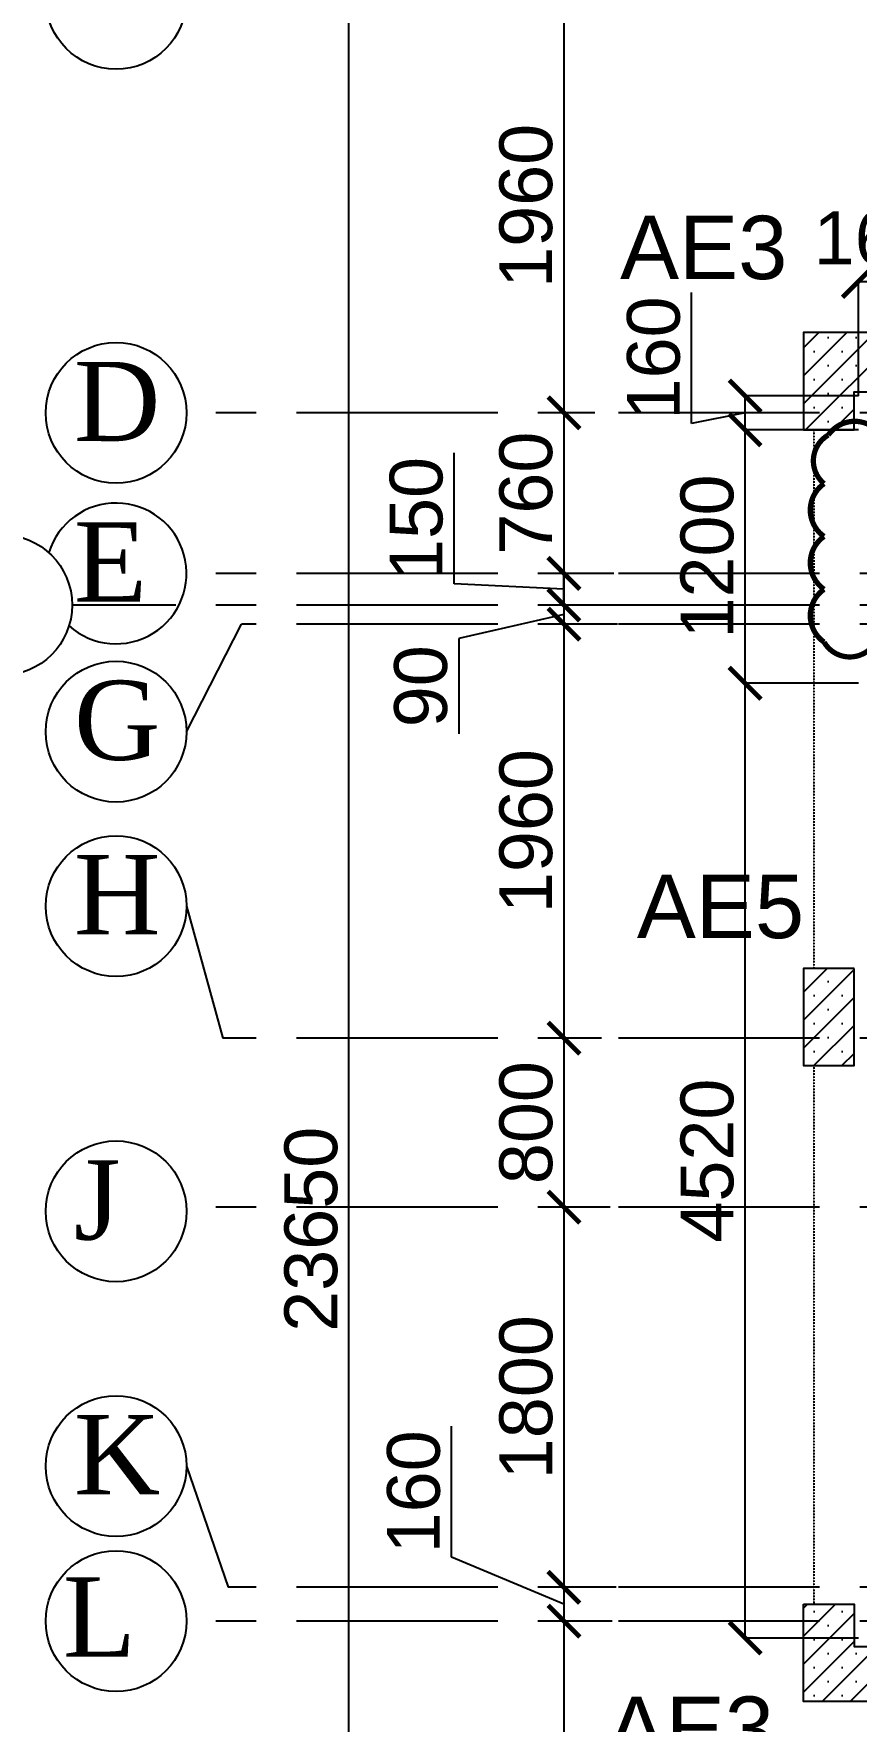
# Model space of a CAD drawing. Header units: inches. Extents: x 207135 to 337634, y -175669 to -89669.
# Drawn here: x 212974 to 216867, y -114197 to -106208 of the extents above; entities that cross this region are included whole.
import ezdxf

# ---------------------------------------------------------------- set-up
doc = ezdxf.new("R2010")
doc.units = ezdxf.units.IN
doc.header["$MEASUREMENT"] = 0
doc.linetypes.add('CENTER', pattern=[50.8, 31.75, -6.35, 6.35, -6.35])
doc.linetypes.add('DASHED2', pattern=[9.525, 6.35, -3.175])
for name, color, linetype in [('5', 2, 'Continuous'), ('AR-Column', 40, 'Continuous'), ('AR-Hidden', 251, 'DASHED2'), ('DIM', 251, 'Continuous'), ('GIRD CIR', 1, 'Continuous'), ('GIRD TEXT', 4, 'Continuous'), ('GRID', 8, 'CENTER'), ('GRID DIM', 4, 'Continuous'), ('NON S.WALL HATCH', 8, 'Continuous'), ('TEXT-1', 3, 'Continuous')]:
    doc.layers.add(name, color=color, linetype=linetype)
doc.styles.add('T200', font='sanss___.ttf', dxfattribs={"height": 250})
doc.styles.add('T300', font='sanss___.ttf', dxfattribs={"height": 350})
doc.styles.add('T400', font='romantic.ttf')
doc.dimstyles.new('T 200', dxfattribs={"dimtxt": 250, "dimasz": 150, "dimexe": 1, "dimexo": 0, "dimgap": 50, "dimtad": 1, "dimdec": 0, "dimdsep": 46, "dimtxsty": 'T200', "dimblk": 'ARCHTICK', "dimcen": 2.5, "dimdle": 1, "dimclrd": 5, "dimclre": 253, "dimclrt": 1, "dimadec": 0, "dimazin": 0, "dimtfac": 1, "dimtdec": 0, "dimtmove": 2, "dimatfit": 3, "dimfxl": 0, "dimarcsym": 0})
doc.dimstyles.new('T 300', dxfattribs={"dimtxt": 250, "dimasz": 150, "dimexe": 1, "dimexo": 0, "dimgap": 50, "dimtad": 1, "dimdec": 0, "dimrnd": 5, "dimdsep": 46, "dimtxsty": 'T200', "dimblk": 'ARCHTICK', "dimcen": 2.5, "dimdle": 1, "dimclrd": 5, "dimclre": 253, "dimclrt": 4, "dimadec": 0, "dimazin": 0, "dimtfac": 1, "dimtdec": 0, "dimtmove": 2, "dimatfit": 3, "dimfxl": 0, "dimarcsym": 0})

# ---------------------------------------------------------------- blocks, each defined once
blk = doc.blocks.new('_ARCHTICK')
at = {"color": 0, "linetype": 'ByBlock', "const_width": 0.15}
blk.add_lwpolyline([(-0.5, -0.5), (0.5, 0.5)], dxfattribs=at)
blk = doc.blocks.new('*D36')
at = {"layer": 'Defpoints', "color": 0}
for p in [(214466, -100042.6), (214815.4, -100042.6, 14.7), (214815.4, -123692.5, 14.7)]:
    blk.add_point(p, dxfattribs=at)
at = {"layer": 'GRID DIM', "color": 253, "lineweight": -2}
for p, q in [((214815.4, -100042.6), (214465, -100042.6)), ((214815.4, -123692.5), (214465, -123692.5))]:
    blk.add_line(p, q, dxfattribs=at)
at = {"layer": 'GRID DIM', "color": 5, "lineweight": -2}
blk.add_line((214466, -123693.5), (214466, -100041.6), dxfattribs=at)
at = {"layer": 'GRID DIM', "color": 5, "lineweight": -2, "xscale": 150, "yscale": 150, "zscale": 150}
for p, rotation in [((214466, -100042.6), 90), ((214466, -123692.5), 270)]:
    blk.add_blockref('_ARCHTICK', p, dxfattribs=dict(at, rotation=rotation))
at = {"layer": 'GRID DIM', "color": 4, "insert": (214287, -111867.6), "char_height": 250, "attachment_point": 5, "rotation": 90, "style": 'T200'}
blk.add_mtext('23650', dxfattribs=at)
blk = doc.blocks.new('*D39')
at = {"layer": 'Defpoints', "color": 0}
for p in [(215674.1, -106042.5, 14.7), (215483.5, -108002.5), (215629.6, -108002.5, 14.7)]:
    blk.add_point(p, dxfattribs=at)
at = {"layer": 'GRID DIM', "color": 253, "lineweight": -2}
for p, q in [((215674.1, -106042.5), (215482.5, -106042.5)), ((215629.6, -108002.5), (215482.5, -108002.5))]:
    blk.add_line(p, q, dxfattribs=at)
at = {"layer": 'GRID DIM', "color": 5, "lineweight": -2}
blk.add_line((215483.5, -106041.5), (215483.5, -108003.5), dxfattribs=at)
at = {"layer": 'GRID DIM', "color": 5, "lineweight": -2, "xscale": 150, "yscale": 150, "zscale": 150}
for p, rotation in [((215483.5, -106042.5), 90), ((215483.5, -108002.5), 270)]:
    blk.add_blockref('_ARCHTICK', p, dxfattribs=dict(at, rotation=rotation))
at = {"layer": 'GRID DIM', "color": 4, "insert": (215304.6, -107022.5), "char_height": 250, "attachment_point": 5, "rotation": 90, "style": 'T200'}
blk.add_mtext('1960', dxfattribs=at)
blk = doc.blocks.new('*D40')
at = {"layer": 'Defpoints', "color": 0}
for p in [(215629.6, -108002.5, 14.7), (215483.5, -108762.5), (215720.6, -108762.5, 14.7)]:
    blk.add_point(p, dxfattribs=at)
at = {"layer": 'GRID DIM', "color": 253, "lineweight": -2}
for p, q in [((215629.6, -108002.5), (215482.5, -108002.5)), ((215720.6, -108762.5), (215482.5, -108762.5))]:
    blk.add_line(p, q, dxfattribs=at)
at = {"layer": 'GRID DIM', "color": 5, "lineweight": -2}
blk.add_line((215483.5, -108001.5), (215483.5, -108763.5), dxfattribs=at)
at = {"layer": 'GRID DIM', "color": 5, "lineweight": -2, "xscale": 150, "yscale": 150, "zscale": 150}
for p, rotation in [((215483.5, -108002.5), 90), ((215483.5, -108762.5), 270)]:
    blk.add_blockref('_ARCHTICK', p, dxfattribs=dict(at, rotation=rotation))
at = {"layer": 'GRID DIM', "color": 4, "insert": (215304.6, -108382.5), "char_height": 250, "attachment_point": 5, "rotation": 90, "style": 'T200'}
blk.add_mtext('760', dxfattribs=at)
blk = doc.blocks.new('*D41')
at = {"layer": 'Defpoints', "color": 0}
for p in [(215720.6, -108762.5, 14.7), (215483.5, -108912.1), (215740.1, -108912.1, 14.7)]:
    blk.add_point(p, dxfattribs=at)
at = {"layer": 'GRID DIM', "color": 5, "lineweight": -2}
for p, q in [((214964, -108812.5), (214964, -108192.3)), ((215483.5, -108761.5), (215483.5, -108913.1)), ((215483.5, -108837.3), (214964, -108812.5))]:
    blk.add_line(p, q, dxfattribs=at)
at = {"layer": 'GRID DIM', "color": 253, "lineweight": -2}
for p, q in [((215720.6, -108762.5), (215482.5, -108762.5)), ((215740.1, -108912.1), (215482.5, -108912.1))]:
    blk.add_line(p, q, dxfattribs=at)
at = {"layer": 'GRID DIM', "color": 5, "lineweight": -2, "xscale": 150, "yscale": 150, "zscale": 150}
for p, rotation in [((215483.5, -108762.5), 90), ((215483.5, -108912.1), 270)]:
    blk.add_blockref('_ARCHTICK', p, dxfattribs=dict(at, rotation=rotation))
at = {"layer": 'GRID DIM', "color": 4, "insert": (214785.3, -108502.4), "char_height": 250, "attachment_point": 5, "rotation": 90, "style": 'T200'}
blk.add_mtext('150', dxfattribs=at)
blk = doc.blocks.new('*D42')
at = {"layer": 'Defpoints', "color": 0}
for p in [(215740.1, -108912.1, 14.7), (215483.5, -109002.5), (215736.8, -109002.5, 14.7)]:
    blk.add_point(p, dxfattribs=at)
at = {"layer": 'GRID DIM', "color": 5, "lineweight": -2}
for p, q in [((215483.5, -108912.1), (215483.5, -108762.1)), ((215483.5, -108957.3), (214985.4, -109071)), ((215483.5, -108912.1), (215483.5, -109002.5)), ((215483.5, -108912.1), (215483.5, -109002.5)), ((215483.5, -109002.5), (215483.5, -109152.5)), ((214985.4, -109071), (214985.4, -109522.5))]:
    blk.add_line(p, q, dxfattribs=at)
at = {"layer": 'GRID DIM', "color": 253, "lineweight": -2}
for p, q in [((215740.1, -108912.1), (215482.5, -108912.1)), ((215736.8, -109002.5), (215482.5, -109002.5))]:
    blk.add_line(p, q, dxfattribs=at)
at = {"layer": 'GRID DIM', "color": 5, "lineweight": -2, "xscale": 150, "yscale": 150, "zscale": 150}
for p, rotation in [((215483.5, -108912.1), 270), ((215483.5, -109002.5), 90)]:
    blk.add_blockref('_ARCHTICK', p, dxfattribs=dict(at, rotation=rotation))
at = {"layer": 'GRID DIM', "color": 4, "insert": (214806.7, -109296.8), "char_height": 250, "attachment_point": 5, "rotation": 90, "style": 'T200'}
blk.add_mtext('90', dxfattribs=at)
blk = doc.blocks.new('*D43')
at = {"layer": 'Defpoints', "color": 0}
for p in [(215736.8, -109002.5, 14.7), (215483.5, -110962.5), (215661.2, -110962.5, 14.7)]:
    blk.add_point(p, dxfattribs=at)
at = {"layer": 'GRID DIM', "color": 253, "lineweight": -2}
for p, q in [((215736.8, -109002.5), (215482.5, -109002.5)), ((215661.2, -110962.5), (215482.5, -110962.5))]:
    blk.add_line(p, q, dxfattribs=at)
at = {"layer": 'GRID DIM', "color": 5, "lineweight": -2}
blk.add_line((215483.5, -109001.5), (215483.5, -110963.5), dxfattribs=at)
at = {"layer": 'GRID DIM', "color": 5, "lineweight": -2, "xscale": 150, "yscale": 150, "zscale": 150}
for p, rotation in [((215483.5, -109002.5), 90), ((215483.5, -110962.5), 270)]:
    blk.add_blockref('_ARCHTICK', p, dxfattribs=dict(at, rotation=rotation))
at = {"layer": 'GRID DIM', "color": 4, "insert": (215304.6, -109982.5), "char_height": 250, "attachment_point": 5, "rotation": 90, "style": 'T200'}
blk.add_mtext('1960', dxfattribs=at)
blk = doc.blocks.new('*D44')
at = {"layer": 'Defpoints', "color": 0}
for p in [(215661.2, -110962.5, 14.7), (215483.5, -111762.5), (215693.8, -111762.5, 14.7)]:
    blk.add_point(p, dxfattribs=at)
at = {"layer": 'GRID DIM', "color": 253, "lineweight": -2}
for p, q in [((215661.2, -110962.5), (215482.5, -110962.5)), ((215693.8, -111762.5), (215482.5, -111762.5))]:
    blk.add_line(p, q, dxfattribs=at)
at = {"layer": 'GRID DIM', "color": 5, "lineweight": -2}
blk.add_line((215483.5, -110961.5), (215483.5, -111763.5), dxfattribs=at)
at = {"layer": 'GRID DIM', "color": 5, "lineweight": -2, "xscale": 150, "yscale": 150, "zscale": 150}
for p, rotation in [((215483.5, -110962.5), 90), ((215483.5, -111762.5), 270)]:
    blk.add_blockref('_ARCHTICK', p, dxfattribs=dict(at, rotation=rotation))
at = {"layer": 'GRID DIM', "color": 4, "insert": (215304.8, -111362.5), "char_height": 250, "attachment_point": 5, "rotation": 90, "style": 'T200'}
blk.add_mtext('800', dxfattribs=at)
blk = doc.blocks.new('*D45')
at = {"layer": 'Defpoints', "color": 0}
for p in [(215701.9, -111762.5, 14.7), (215483.5, -113562.5), (215731.4, -113562.5, 14.7)]:
    blk.add_point(p, dxfattribs=at)
at = {"layer": 'GRID DIM', "color": 253, "lineweight": -2}
for p, q in [((215701.9, -111762.5), (215482.5, -111762.5)), ((215731.4, -113562.5), (215482.5, -113562.5))]:
    blk.add_line(p, q, dxfattribs=at)
at = {"layer": 'GRID DIM', "color": 5, "lineweight": -2}
blk.add_line((215483.5, -111761.5), (215483.5, -113563.5), dxfattribs=at)
at = {"layer": 'GRID DIM', "color": 5, "lineweight": -2, "xscale": 150, "yscale": 150, "zscale": 150}
for p, rotation in [((215483.5, -111762.5), 90), ((215483.5, -113562.5), 270)]:
    blk.add_blockref('_ARCHTICK', p, dxfattribs=dict(at, rotation=rotation))
at = {"layer": 'GRID DIM', "color": 4, "insert": (215304.8, -112662.5), "char_height": 250, "attachment_point": 5, "rotation": 90, "style": 'T200'}
blk.add_mtext('1800', dxfattribs=at)
blk = doc.blocks.new('*D46')
at = {"layer": 'Defpoints', "color": 0}
for p in [(215731.4, -113562.5, 14.7), (215483.5, -113722.5), (215708.6, -113722.5, 14.7)]:
    blk.add_point(p, dxfattribs=at)
at = {"layer": 'GRID DIM', "color": 5, "lineweight": -2}
for p, q in [((214951.7, -113420.4), (214951.7, -112800.2)), ((215483.5, -113642.5), (214951.7, -113420.4)), ((215483.5, -113561.5), (215483.5, -113723.5))]:
    blk.add_line(p, q, dxfattribs=at)
at = {"layer": 'GRID DIM', "color": 253, "lineweight": -2}
for p, q in [((215731.4, -113562.5), (215482.5, -113562.5)), ((215708.6, -113722.5), (215482.5, -113722.5))]:
    blk.add_line(p, q, dxfattribs=at)
at = {"layer": 'GRID DIM', "color": 5, "lineweight": -2, "xscale": 150, "yscale": 150, "zscale": 150}
for p, rotation in [((215483.5, -113562.5), 90), ((215483.5, -113722.5), 270)]:
    blk.add_blockref('_ARCHTICK', p, dxfattribs=dict(at, rotation=rotation))
at = {"layer": 'GRID DIM', "color": 4, "insert": (214772.8, -113110.3), "char_height": 250, "attachment_point": 5, "rotation": 90, "style": 'T200'}
blk.add_mtext('160', dxfattribs=at)
blk = doc.blocks.new('*D47')
at = {"layer": 'Defpoints', "color": 0}
for p in [(215712.1, -113722.5, 14.7), (215483.5, -117032.5), (215665, -117032.5, 14.7)]:
    blk.add_point(p, dxfattribs=at)
at = {"layer": 'GRID DIM', "color": 253, "lineweight": -2}
for p, q in [((215712.1, -113722.5), (215482.5, -113722.5)), ((215665, -117032.5), (215482.5, -117032.5))]:
    blk.add_line(p, q, dxfattribs=at)
at = {"layer": 'GRID DIM', "color": 5, "lineweight": -2}
blk.add_line((215483.5, -113721.5), (215483.5, -117033.5), dxfattribs=at)
at = {"layer": 'GRID DIM', "color": 5, "lineweight": -2, "xscale": 150, "yscale": 150, "zscale": 150}
for p, rotation in [((215483.5, -113722.5), 90), ((215483.5, -117032.5), 270)]:
    blk.add_blockref('_ARCHTICK', p, dxfattribs=dict(at, rotation=rotation))
at = {"layer": 'GRID DIM', "color": 4, "insert": (215304.6, -115377.5), "char_height": 250, "attachment_point": 5, "rotation": 90, "style": 'T200'}
blk.add_mtext('3310', dxfattribs=at)
blk = doc.blocks.new('*D110')
at = {"layer": 'Defpoints', "color": 0}
for p in [(216341.1, -109282.5), (216877.4, -109282.5, 14.7), (216877.4, -113802.5, 14.7)]:
    blk.add_point(p, dxfattribs=at)
at = {"layer": 'DIM', "color": 253, "lineweight": -2}
for p, q in [((216877.4, -109282.5), (216340.1, -109282.5)), ((216877.4, -113802.5), (216340.1, -113802.5))]:
    blk.add_line(p, q, dxfattribs=at)
at = {"layer": 'DIM', "color": 5, "lineweight": -2}
blk.add_line((216341.1, -113803.5), (216341.1, -109281.5), dxfattribs=at)
at = {"layer": 'DIM', "color": 5, "lineweight": -2, "xscale": 150, "yscale": 150, "zscale": 150}
for p, rotation in [((216341.1, -109282.5), 90), ((216341.1, -113802.5), 270)]:
    blk.add_blockref('_ARCHTICK', p, dxfattribs=dict(at, rotation=rotation))
at = {"layer": 'DIM', "color": 1, "insert": (216162.3, -111542.5), "char_height": 250, "attachment_point": 5, "rotation": 90, "style": 'T200'}
blk.add_mtext('4520', dxfattribs=at)
blk = doc.blocks.new('*D111')
at = {"layer": 'Defpoints', "color": 0}
for p in [(216341.1, -108082.5), (216877.4, -108082.5, 14.7), (216877.4, -109282.5, 14.7)]:
    blk.add_point(p, dxfattribs=at)
at = {"layer": 'DIM', "color": 253, "lineweight": -2}
for p, q in [((216877.4, -108082.5), (216340.1, -108082.5)), ((216877.4, -109282.5), (216340.1, -109282.5))]:
    blk.add_line(p, q, dxfattribs=at)
at = {"layer": 'DIM', "color": 5, "lineweight": -2}
blk.add_line((216341.1, -109283.5), (216341.1, -108081.5), dxfattribs=at)
at = {"layer": 'DIM', "color": 5, "lineweight": -2, "xscale": 150, "yscale": 150, "zscale": 150}
for p, rotation in [((216341.1, -108082.5), 90), ((216341.1, -109282.5), 270)]:
    blk.add_blockref('_ARCHTICK', p, dxfattribs=dict(at, rotation=rotation))
at = {"layer": 'DIM', "color": 1, "insert": (216162.3, -108682.5), "char_height": 250, "attachment_point": 5, "rotation": 90, "style": 'T200'}
blk.add_mtext('1200', dxfattribs=at)
blk = doc.blocks.new('*D112')
at = {"layer": 'Defpoints', "color": 0}
for p in [(216341.1, -107922.5), (216877.4, -107922.5, 14.7), (216877.4, -108082.5, 14.7)]:
    blk.add_point(p, dxfattribs=at)
at = {"layer": 'DIM', "color": 5, "lineweight": -2}
for p, q in [((216087.8, -108052.5), (216087.8, -107432.3)), ((216341.1, -108083.5), (216341.1, -107921.5)), ((216341.1, -108002.5), (216087.8, -108052.5))]:
    blk.add_line(p, q, dxfattribs=at)
at = {"layer": 'DIM', "color": 253, "lineweight": -2}
for p, q in [((216877.4, -107922.5), (216340.1, -107922.5)), ((216877.4, -108082.5), (216340.1, -108082.5))]:
    blk.add_line(p, q, dxfattribs=at)
at = {"layer": 'DIM', "color": 5, "lineweight": -2, "xscale": 150, "yscale": 150, "zscale": 150}
for p, rotation in [((216341.1, -107922.5), 90), ((216341.1, -108082.5), 270)]:
    blk.add_blockref('_ARCHTICK', p, dxfattribs=dict(at, rotation=rotation))
at = {"layer": 'DIM', "color": 1, "insert": (215908.8, -107742.4), "char_height": 250, "attachment_point": 5, "rotation": 90, "style": 'T200'}
blk.add_mtext('160', dxfattribs=at)
blk = doc.blocks.new('*D133')
at = {"layer": 'Defpoints', "color": 0}
for p in [(217037.4, -107380.6), (216877.4, -107922.5, 14.7), (217037.4, -108082.5, 14.7)]:
    blk.add_point(p, dxfattribs=at)
at = {"layer": 'DIM', "color": 5, "lineweight": -2}
blk.add_line((216876.4, -107380.6), (217038.4, -107380.6), dxfattribs=at)
at = {"layer": 'DIM', "color": 253, "lineweight": -2}
for p, q in [((216877.4, -107922.5), (216877.4, -107379.6)), ((217037.4, -108082.5), (217037.4, -107379.6))]:
    blk.add_line(p, q, dxfattribs=at)
at = {"layer": 'DIM', "color": 5, "lineweight": -2, "xscale": 150, "yscale": 150, "zscale": 150, "rotation": 180}
blk.add_blockref('_ARCHTICK', (216877.4, -107380.6), dxfattribs=at)
at = {"layer": 'DIM', "color": 5, "lineweight": -2, "xscale": 150, "yscale": 150, "zscale": 150}
blk.add_blockref('_ARCHTICK', (217037.4, -107380.6), dxfattribs=at)
at = {"layer": 'DIM', "color": 1, "insert": (216957.4, -107175.6), "char_height": 250, "attachment_point": 5, "style": 'T200'}
blk.add_mtext('160', dxfattribs=at)
blk = doc.blocks.new('A$C02A55DAE')
at = {"layer": 'NON S.WALL HATCH'}
h = blk.add_hatch(dxfattribs=at)
h.set_pattern_fill('SACNCR', color=256, scale=1000)
h.set_pattern_definition([(45, (-131825.64, 75915.45), (-66.29126, 66.29126), []), (45, (-131759.35, 75915.45), (-66.29126, 66.29126), [0, -93.75])])
h.paths.add_polyline_path([(-2195, -11480), (-1955, -11480), (-1955, -11680), (-1595, -11680), (-1595, -11940), (-2195, -11940)])
h.paths.add_polyline_path([(-2195, -5920), (-1955, -5920), (-1955, -5740), (-1595, -5740), (-1595, -5460), (-2195, -5460)])
h.paths.add_polyline_path([(-1955, -8930), (-1955, -8470), (-2195, -8470), (-2195, -8930)])
at = {"layer": 'AR-Column', "color": 4, "elevation": -29.5}
for points in [[(-2195, -5920), (-1955, -5920), (-1955, -5740), (-1595, -5740), (-1595, -5460), (-2195, -5460)], [(-1955, -8470), (-2195, -8470), (-2195, -8930), (-1955, -8930)], [(-2195, -11480), (-1955, -11480), (-1955, -11680), (-1595, -11680), (-1595, -11940), (-2195, -11940)]]:
    blk.add_lwpolyline(points, close=True, dxfattribs=at)
at = {"layer": 'AR-Hidden', "ltscale": 0.009}
for p, q in [((-2145, -5920, -29.5), (-2145, -8470, -29.5)), ((-2145, -8930, -29.5), (-2145, -11480, -29.5))]:
    blk.add_line(p, q, dxfattribs=at)

msp = doc.modelspace()

# ---------------------------------------------------------------- linework, layer by layer
at = {"layer": '5', "color": 30, "const_width": 25, "elevation": 0}
msp.add_lwpolyline([(217194.8, -108107.5, -0.520567), (217194.8, -108357.5, -0.520567), (217194.8, -108607.5, -0.520567), (217194.8, -108857.5, -0.520567), (217194.8, -109107.5, -0.520567), (216944.9, -109107.6, -0.520567), (216714.9, -109087.6, -0.520567), (216714.9, -108837.6, -0.520567), (216714.9, -108587.6, -0.520567), (216714.9, -108337.6, -0.520567), (216734.8, -108107.5, -0.520567), (216984.8, -108107.5, -0.520567)], format="xyb", close=True, dxfattribs=at)
at = {"layer": 'GIRD CIR'}
for centre in [(213363.5, -106042.5, 14.7), (213363.5, -108002.5, 14.7), (212822.2, -108912.1, 14.7), (213363.5, -109511.8, 14.7), (213363.5, -110337.6, 14.7), (213363.5, -111782.5, 14.7), (213363.5, -112988.6, 14.7), (213363.5, -113722.5, 14.7)]:
    msp.add_circle(centre, 333.3, dxfattribs=at)
msp.add_arc((213363.5, -108762.5, 14.7), 333.3, 228.04893, 162.852, dxfattribs=at)
at = {"layer": 'GRID', "ltscale": 30}
for p, q in [((300513.9, -108002.5, 14.7), (213696.9, -108002.5, 14.7)), ((300513.9, -108762.5, 14.7), (213696.9, -108762.5, 14.7)), ((300513.9, -108912.1, 14.7), (213155.5, -108912.1, 14.7)), ((213696.9, -109511.8, 14.7), (213957.9, -109002.5, 14.7)), ((300513.9, -109002.5, 14.7), (213957.9, -109002.5, 14.7)), ((213696.9, -110337.6, 14.7), (213869.4, -110962.5, 14.7)), ((300513.9, -110962.5, 14.7), (213869.4, -110962.5, 14.7)), ((300513.9, -111762.5, 14.7), (213696.9, -111762.5, 14.7)), ((213696.9, -112988.6, 14.7), (213893.9, -113562.5, 14.7)), ((300513.9, -113562.5, 14.7), (213893.9, -113562.5, 14.7)), ((300513.9, -113722.5, 14.7), (213696.9, -113722.5, 14.7))]:
    msp.add_line(p, q, dxfattribs=at)

# ---------------------------------------------------------------- block references
at = {"layer": 'DIM', "color": 1}
msp.add_blockref('A$C02A55DAE', (218812.4, -102162.5, 14.7), dxfattribs=at)

# ---------------------------------------------------------------- texts
at = {"layer": 'GIRD TEXT', "ltscale": 7, "style": 'T400'}
for s, p in [('D', (213164.1, -108135.9)), ('E', (213164.1, -108895.9)), ('G', (213164.1, -109645.1)), ('H', (213164.1, -110471)), ('J', (213164.1, -111915.9)), ('K', (213164.1, -113121.9)), ('L', (213111.4, -113890.9))]:
    msp.add_text(s, height=375, dxfattribs=at).set_placement(p)
at = {"layer": 'TEXT-1', "color": 4, "style": 'T300'}
for s, p in [('AE3', (215749.4, -107369.3)), ('AE5', (215828.7, -110489.3)), ('AE3', (215686.2, -114379.4))]:
    msp.add_text(s, height=300, dxfattribs=at).set_placement(p)

# ---------------------------------------------------------------- dimensions: what is measured, and where the dimension line sits
at = {"layer": 'DIM'}
dim = msp.add_linear_dim(base=(217037.4, -107380.6), p1=(216877.4, -107922.5, 14.7), p2=(217037.4, -108082.5, 14.7), dimstyle='T 200', dxfattribs=at)
dim.commit()
dim.dimension.update_dxf_attribs({"geometry": '*D133', "text_midpoint": (216957.4, -107175.6)})
dim = msp.add_linear_dim(base=(216341.1, -107922.5), p1=(216877.4, -108082.5, 14.7), p2=(216877.4, -107922.5, 14.7), angle=90, dimstyle='T 200', override={"dimtmove": 1}, dxfattribs=at)
dim.commit()
dim.dimension.update_dxf_attribs({"geometry": '*D112', "text_midpoint": (216087.8, -108002.5), "dimtype": 160})
for base, p1, p2, picture, middle in [((216341.1, -108082.5), (216877.4, -109282.5, 14.7), (216877.4, -108082.5, 14.7), '*D111', (216162.3, -108682.5)), ((216341.1, -109282.5), (216877.4, -113802.5, 14.7), (216877.4, -109282.5, 14.7), '*D110', (216162.3, -111542.5))]:
    dim = msp.add_linear_dim(base=base, p1=p1, p2=p2, angle=90, dimstyle='T 200', dxfattribs=at)
    dim.commit()
    dim.dimension.update_dxf_attribs({"geometry": picture, "text_midpoint": middle})
at = {"layer": 'GRID DIM'}
for base, p1, p2, picture, middle in [((214466, -100042.6), (214815.4, -123692.5, 14.7), (214815.4, -100042.6, 14.7), '*D36', (214287, -111867.6)), ((215483.5, -108002.5), (215674.1, -106042.5, 14.7), (215629.6, -108002.5, 14.7), '*D39', (215304.6, -107022.5)), ((215483.5, -108762.5), (215629.6, -108002.5, 14.7), (215720.6, -108762.5, 14.7), '*D40', (215304.6, -108382.5)), ((215483.5, -110962.5), (215736.8, -109002.5, 14.7), (215661.2, -110962.5, 14.7), '*D43', (215304.6, -109982.5)), ((215483.5, -113562.5), (215701.9, -111762.5, 14.7), (215731.4, -113562.5, 14.7), '*D45', (215304.8, -112662.5)), ((215483.5, -117032.5), (215712.1, -113722.5, 14.7), (215665, -117032.5, 14.7), '*D47', (215304.6, -115377.5))]:
    dim = msp.add_linear_dim(base=base, p1=p1, p2=p2, angle=90, dimstyle='T 300', dxfattribs=at)
    dim.commit()
    dim.dimension.update_dxf_attribs({"geometry": picture, "text_midpoint": middle})
for base, p1, p2, picture, middle in [((215483.5, -108912.1), (215720.6, -108762.5, 14.7), (215740.1, -108912.1, 14.7), '*D41', (214964, -108762.5)), ((215483.5, -109002.5), (215740.1, -108912.1, 14.7), (215736.8, -109002.5, 14.7), '*D42', (214985.4, -109121)), ((215483.5, -111762.5), (215661.2, -110962.5, 14.7), (215693.8, -111762.5, 14.7), '*D44', (215483.5, -111362.5)), ((215483.5, -113722.5), (215731.4, -113562.5, 14.7), (215708.6, -113722.5, 14.7), '*D46', (214951.7, -113370.4))]:
    dim = msp.add_linear_dim(base=base, p1=p1, p2=p2, angle=90, dimstyle='T 300', override={"dimtmove": 1}, dxfattribs=at)
    dim.commit()
    dim.dimension.update_dxf_attribs({"geometry": picture, "text_midpoint": middle, "dimtype": 160})

doc.saveas('drawing.dxf')
